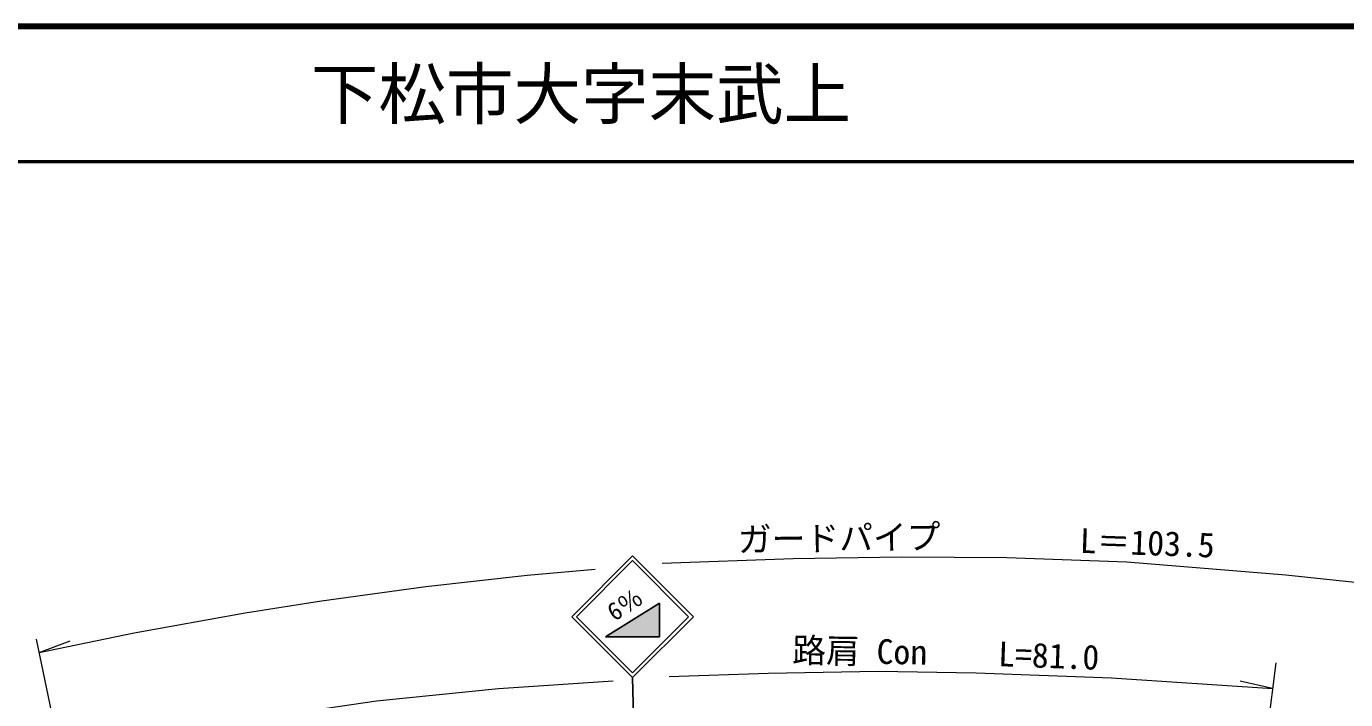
# Model space of a CAD drawing. Units: millimetres at full size, sheet at 1:1000; details may follow other scales. Extents: x 40000 to 680000, y 20000 to 380000.
# Drawn here: x 383957 to 481634, y 330182 to 380000 of the extents above; entities that cross this region are included whole.
import ezdxf
from ezdxf.enums import TextEntityAlignment as Align

# ---------------------------------------------------------------- set-up
doc = ezdxf.new("R2010")
doc.units = ezdxf.units.MM
doc.header["$LTSCALE"] = 1000
for name, color, linetype, lineweight in [('M-STR-HTXT', 7, 'Continuous', 13), ('M-STR-STRC', 7, 'Continuous', 25), ('M-TTL', 2, 'Continuous', 140), ('M-TTL-LINE', 7, 'Continuous', 50)]:
    doc.layers.add(name, color=color, linetype=linetype, lineweight=lineweight)
doc.layers.add('M-TTL-TXT', color=7, linetype='Continuous')
doc.styles.add('ＭＳ ゴシック', font='')
doc.styles.get('ＭＳ ゴシック').set_extended_font_data('MS Gothic')

msp = doc.modelspace()

# ---------------------------------------------------------------- hatches: boundary and pattern name
at = {"layer": 'M-STR-STRC'}
msp.add_hatch(color=256, dxfattribs=at).paths.add_polyline_path([(430843, 337317), (430843, 334817), (426843, 334817)])

# ---------------------------------------------------------------- linework, layer by layer
at = {"layer": 'M-STR-HTXT'}
for p, q in [((389614, 310962), (384710, 334648)), ((384913, 333668), (387209, 334537)), ((476472, 332906), (475776, 327455)), ((476229, 331002), (473835, 331547))]:
    msp.add_line(p, q, dxfattribs=at)
for points in [[(431023, 340267), (440737, 340622), (448746, 340746), (456561, 340685), (465435, 340372), (477204, 339410), (497479, 337264)], [(384913, 333668), (391931, 335125), (400158, 336592), (405799, 337487), (413533, 338540), (421032, 339382), (426062, 339834)], [(431556, 331888), (438867, 332129), (447012, 332278), (454288, 332165), (464294, 331800), (476229, 331002)], [(386538, 325817), (396364, 327934), (403477, 329164), (409872, 330087), (418907, 331004), (427410, 331580)]]:
    msp.add_lwpolyline(points, dxfattribs=at)
at = {"layer": 'M-STR-STRC'}
for p, q in [((424344, 336317), (428844, 340817)), ((424697, 336317), (428844, 340464)), ((433344, 336317), (428844, 340817)), ((432991, 336317), (428844, 340464)), ((426843, 334817), (430843, 337317)), ((430843, 337317), (430843, 334817)), ((424344, 336317), (428844, 331817)), ((424697, 336317), (428844, 332170)), ((428844, 332170), (432991, 336317)), ((428844, 331817), (433344, 336317)), ((430843, 334817), (426843, 334817)), ((429255, 311944), (428844, 331817))]:
    msp.add_line(p, q, dxfattribs=at)
at = {"layer": 'M-TTL'}
msp.add_line((680000, 380000), (40000, 380000), dxfattribs=at)
at = {"layer": 'M-TTL-LINE'}
msp.add_line((40000, 370000), (680000, 370000), dxfattribs=at)

# ---------------------------------------------------------------- texts
at = {"layer": 'M-STR-HTXT', "style": 'ＭＳ ゴシック'}
for s, rotation, p in [('ガードパイプ', 0.889, (436661, 340558)), ('L＝103.5', 357.981, (461911, 340496)), ('路肩 Con', 359.11, (440643, 332377)), ('L=81.0', 357.908, (455864, 332108))]:
    msp.add_text(s, height=1833, rotation=rotation, dxfattribs=at).set_placement(p, align=Align.BOTTOM_LEFT)
at = {"layer": 'M-STR-STRC', "style": 'ＭＳ ゴシック'}
msp.add_text('6％', height=1320, rotation=32.005, dxfattribs=at).set_placement((428843, 336317), align=Align.BOTTOM_CENTER)
at = {"layer": 'M-TTL-TXT', "style": 'ＭＳ ゴシック'}
msp.add_text('下松市大字末武上', height=3666, dxfattribs=at).set_placement((405024, 375000), align=Align.MIDDLE_LEFT)

doc.saveas('drawing.dxf')
